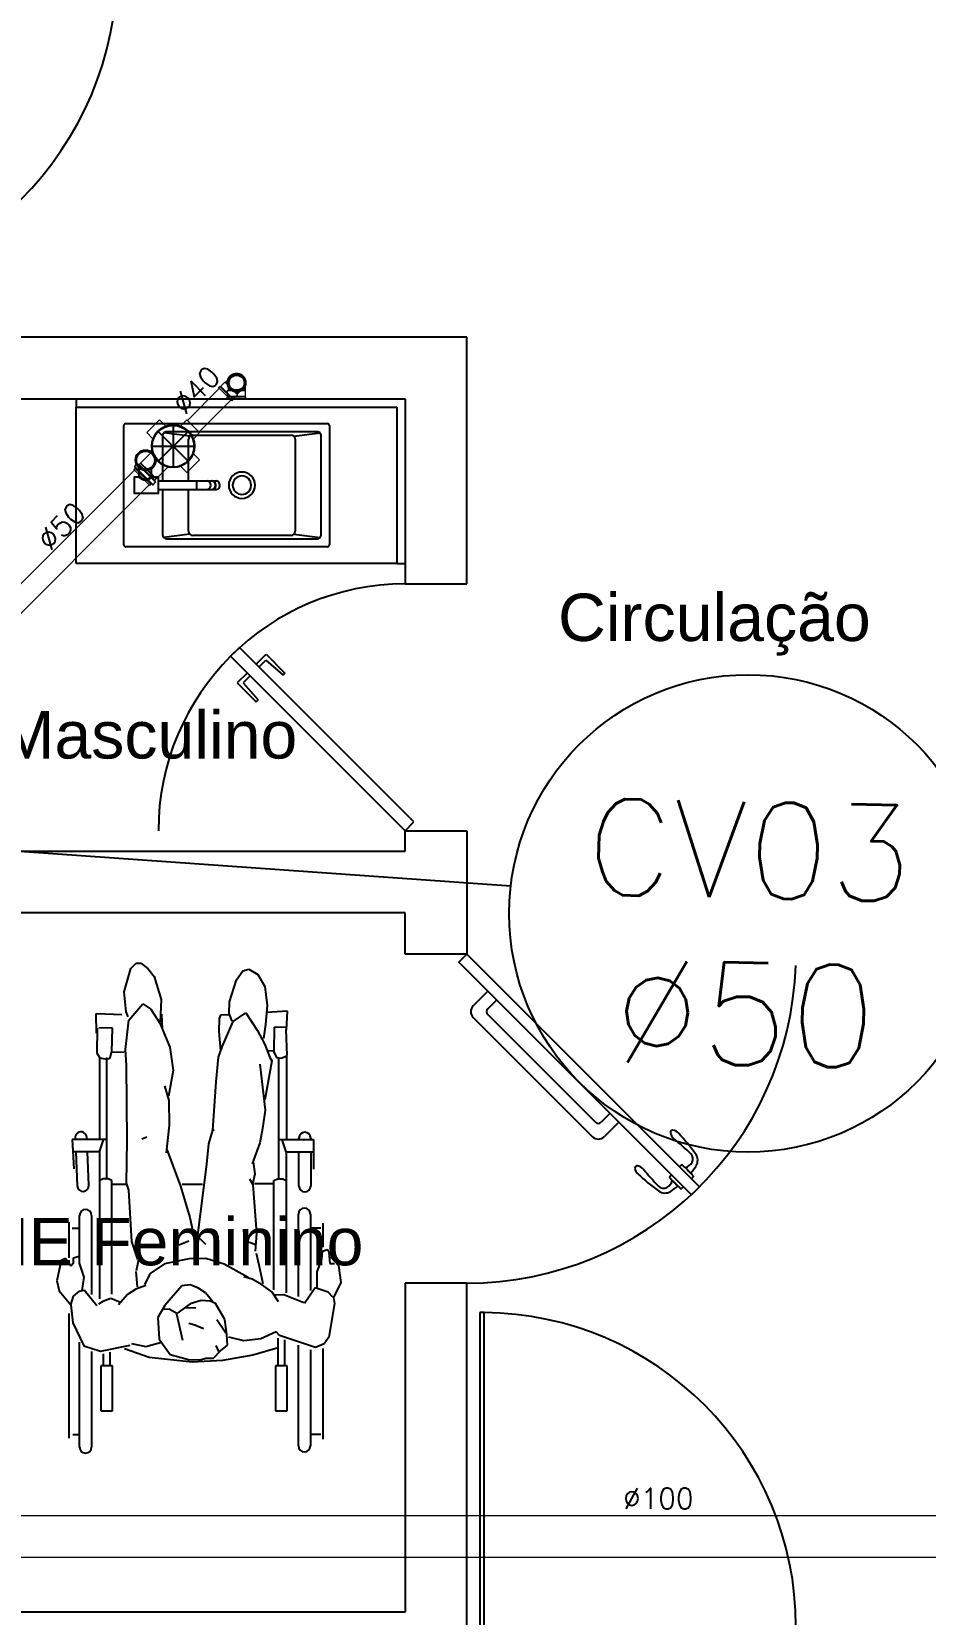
# Model space of a CAD drawing. Header units: millimetres. Extents: x 1573 to 2177, y 1587 to 1932.
# Drawn here: x 1896.83 to 1900.09, y 1903.77 to 1909.54 of the extents above; entities that cross this region are included whole.
import ezdxf
from ezdxf.enums import TextEntityAlignment as Align

# ---------------------------------------------------------------- set-up
doc = ezdxf.new("R2010")
doc.units = ezdxf.units.MM
doc.header["$LTSCALE"] = 0.03
for name, color, linetype in [('-HIDRO', 8, 'Continuous'), ('A-PEN-C', 4, 'Continuous'), ('Esgoto', 2, 'Continuous'), ('Texto-Tubos', 7, 'Continuous'), ('Tinterno', 9, 'Continuous')]:
    doc.layers.add(name, color=color, linetype=linetype)
doc.layers.add('TigreCad', color=2, linetype='Continuous', lineweight=13)
doc.styles.add('ARIAL', font='arial.ttf')
doc.styles.add('ROMANS', font='romans.shx', dxfattribs={"height": 0.1})
doc.styles.add('TCTUBOS-TXT', font='txt.shx')

# ---------------------------------------------------------------- blocks, each defined once
blk = doc.blocks.new('j9n40d')
at = {"layer": 'TigreCad'}
for p, q in [((0, 20.6), (9.8, 20.6)), ((9.8, 20.6), (17.8, 20.6)), ((19, 21.8), (17.8, 20.6)), ((34, 21.8), (19, 21.8)), ((19, -21.8), (19, 21.8)), ((35, 22.8), (34, 21.8)), ((35, 22.8), (35, -22.8)), ((39, 22.8), (35, 22.8)), ((39, 22.8), (39, -22.8)), ((0, -20.6), (9.8, -20.6)), ((9.8, -20.6), (17.8, -20.6)), ((19, -21.8), (17.8, -20.6)), ((34, -21.8), (19, -21.8)), ((35, -22.8), (34, -21.8)), ((39, -22.8), (35, -22.8))]:
    blk.add_line(p, q, dxfattribs=at)
for radius, start, end in [(22.8, 64.6232, 295.3768), (20.6, 90, 270)]:
    blk.add_arc((0, 0), radius, start, end, dxfattribs=at)
at = {"layer": 'Tinterno'}
for p, q in [((17.8, 20.6), (17.8, -20.6)), ((34, 21.8), (34, -21.8))]:
    blk.add_line(p, q, dxfattribs=at)
blk.add_arc((0, 0), 21.8, 70.9009, 289.0991, dxfattribs=at)
blk = doc.blocks.new('j9n40s')
at = {"layer": 'TigreCad'}
for p, q in [((9.8, 20.6), (17.8, 20.6)), ((19, 21.8), (17.8, 20.6)), ((17.8, 20.6), (17.8, 14.3)), ((19, 12.6), (19, 21.8)), ((34, 21.8), (19, 21.8)), ((35, 22.8), (34, 21.8)), ((39, 22.8), (35, 22.8)), ((35, 22.8), (35, -22.8)), ((39, 22.8), (39, -22.8)), ((9.8, -20.6), (17.8, -20.6)), ((17.8, -20.6), (17.8, -14.3)), ((19, -21.8), (17.8, -20.6)), ((19, -12.6), (19, -21.8)), ((34, -21.8), (19, -21.8)), ((35, -22.8), (34, -21.8)), ((39, -22.8), (35, -22.8))]:
    blk.add_line(p, q, dxfattribs=at)
for radius in [22.8, 20]:
    blk.add_circle((0, 0), radius, dxfattribs=at)
at = {"layer": 'Tinterno'}
blk.add_line((34, 21.8), (34, -21.8), dxfattribs=at)
blk.add_circle((0, 0), 18.8, dxfattribs=at)
blk = doc.blocks.new('27120195p')
at = {"layer": 'TigreCad'}
for p, q in [((21.8, 68.8), (-21.8, 68.8)), ((-21.8, 49), (-21.8, 68.8)), ((21.8, 49), (21.8, 68.8)), ((-68.8, -21.8), (-68.8, 21.8)), ((-49, 21.8), (-68.8, 21.8)), ((45.3, 27.1), (84.9, 27.1)), ((85.2, 27.3), (84.9, 27.1)), ((89.7, 27.3), (85.2, 27.3)), ((91, 30.9), (90.7, 28.3)), ((100.7, 31.8), (92, 31.8)), ((92, -30.8), (92, 30.8)), ((100.7, 30.8), (100.7, -30.8)), ((101.7, 31.1), (102.5, 28.1)), ((107.8, 27.3), (103.4, 27.3)), ((107.8, -27.4), (107.8, 27.3)), ((-49, -21.8), (-68.8, -21.8)), ((45.3, -27.2), (84.9, -27.2)), ((85.2, -27.4), (84.9, -27.2)), ((89.7, -27.4), (85.2, -27.4)), ((91, -30.9), (90.7, -28.3)), ((100.7, -31.8), (92, -31.8)), ((101.7, -31.1), (102.5, -28.1)), ((107.8, -27.4), (103.4, -27.4)), ((-21.8, -49), (-21.8, -68.8)), ((21.8, -68.8), (-21.8, -68.8)), ((21.8, -49), (21.8, -68.8))]:
    blk.add_line(p, q, dxfattribs=at)
blk.add_circle((0, 0), 52.8, dxfattribs=at)
for centre, radius, start, end in [((-23.3, 49), 1.5, 295.4103, 0), ((23.3, 49), 1.5, 180, 244.5897), ((-49, 23.3), 1.5, 270, 334.5897), ((89.7, 28.4), 1, 270, 355), ((92, 30.8), 1, 90, 175), ((100.7, 30.8), 1, 15, 90), ((103.4, 28.4), 1, 195, 270), ((-49, -23.3), 1.5, 25.4103, 90), ((89.7, -28.4), 1, 5, 90), ((92, -30.8), 1, 185, 270), ((100.7, -30.8), 1, 270, 345), ((103.4, -28.4), 1, 90, 165), ((-23.3, -49), 1.5, 0, 64.5897), ((23.3, -49), 1.5, 115.4103, 180)]:
    blk.add_arc(centre, radius, start, end, dxfattribs=at)
at = {"layer": 'Tinterno'}
for p, q in [((84.9, 27.1), (84.9, 0)), ((84.9, -27.2), (84.9, 0)), ((85.2, 27.3), (85.2, 0)), ((85.2, -27.4), (85.2, 0)), ((90.7, 27.3), (90.7, -27.4)), ((102.7, 27.3), (102.7, -27.4))]:
    blk.add_line(p, q, dxfattribs=at)
blk.add_circle((0, 0), 50.8, dxfattribs=at)

msp = doc.modelspace()

# ---------------------------------------------------------------- linework, layer by layer
at = {"layer": '-HIDRO'}
for p, q in [((1898.4164, 1908.4307), (1895.9422, 1908.4307)), ((1898.4164, 1907.531), (1898.4164, 1908.4307)), ((1895.9422, 1908.2058), (1898.1915, 1908.2058)), ((1896.9918, 1908.2058), (1896.9918, 1908.1758)), ((1898.1915, 1908.2058), (1898.1915, 1907.531)), ((1896.9918, 1908.1758), (1898.1615, 1908.1758)), ((1898.1615, 1908.1758), (1898.1615, 1907.606)), ((1897.1658, 1907.6734), (1897.1658, 1908.1083)), ((1897.1733, 1908.1158), (1897.9081, 1908.1158)), ((1897.4065, 1908.0694), (1897.3115, 1908.0814)), ((1897.8706, 1908.0858), (1897.3221, 1908.0858)), ((1897.7861, 1908.0694), (1897.8812, 1908.0814)), ((1897.9156, 1908.1083), (1897.9156, 1907.6734)), ((1897.3071, 1908.0708), (1897.3071, 1907.9064)), ((1897.3457, 1908.0329), (1897.3457, 1908.0329)), ((1897.4021, 1907.9064), (1897.4021, 1908.0588)), ((1897.4171, 1908.0738), (1897.7755, 1908.0738)), ((1897.7905, 1908.0588), (1897.7905, 1907.7229)), ((1897.8856, 1907.7109), (1897.8856, 1908.0708)), ((1897.2219, 1907.9243), (1897.2219, 1907.9533)), ((1897.2671, 1907.9233), (1897.2671, 1907.9521)), ((1897.3071, 1907.8754), (1897.3071, 1907.7109)), ((1897.4021, 1907.7229), (1897.4021, 1907.8754)), ((1897.4065, 1907.7123), (1897.3115, 1907.7003)), ((1897.3221, 1907.6959), (1897.8706, 1907.6959)), ((1897.5963, 1907.7079), (1897.4171, 1907.7079)), ((1897.7755, 1907.7079), (1897.5963, 1907.7079)), ((1897.7861, 1907.7123), (1897.8812, 1907.7003)), ((1897.9081, 1907.6659), (1897.1733, 1907.6659)), ((1898.1615, 1907.606), (1898.1915, 1907.606)), ((1898.1915, 1907.531), (1898.4164, 1907.531)), ((1897.5871, 1907.2993), (1897.5553, 1907.2675)), ((1898.2233, 1906.6631), (1897.5871, 1907.2993)), ((1897.648, 1907.2384), (1897.6844, 1907.2748)), ((1897.6844, 1907.2748), (1897.7534, 1907.2058)), ((1897.5553, 1907.2675), (1898.1915, 1906.6313)), ((1897.6586, 1907.2278), (1897.6838, 1907.253)), ((1897.6838, 1907.253), (1897.7464, 1907.1988)), ((1897.6162, 1907.2066), (1897.5797, 1907.1701)), ((1897.5797, 1907.1701), (1897.6487, 1907.1012)), ((1897.6268, 1907.196), (1897.6016, 1907.1707)), ((1897.6016, 1907.1707), (1897.6557, 1907.1081)), ((1897.7534, 1907.2058), (1897.7464, 1907.1988)), ((1897.6487, 1907.1012), (1897.6557, 1907.1081)), ((1898.1915, 1906.6313), (1898.2233, 1906.6631)), ((1898.1915, 1906.5563), (1898.1915, 1906.6313)), ((1898.1915, 1906.6313), (1898.4164, 1906.6313)), ((1898.4164, 1906.6313), (1898.4164, 1906.1814)), ((1895.9422, 1906.5563), (1898.1915, 1906.5563)), ((1898.1915, 1906.3314), (1895.9422, 1906.3314)), ((1898.1915, 1906.1814), (1898.1915, 1906.3314)), ((1898.4164, 1906.1814), (1898.1915, 1906.1814)), ((1897.1677, 1906.0443), (1897.1915, 1906.1293)), ((1897.1915, 1906.1293), (1897.211, 1906.1481)), ((1897.211, 1906.1481), (1897.2276, 1906.1488)), ((1897.2276, 1906.1488), (1897.254, 1906.1286)), ((1897.254, 1906.1286), (1897.2767, 1906.0998)), ((1897.5766, 1906.0878), (1897.5995, 1906.1201)), ((1897.5995, 1906.1201), (1897.6214, 1906.1258)), ((1897.6214, 1906.1258), (1897.6549, 1906.1066)), ((1897.2767, 1906.0998), (1897.3022, 1906.0158)), ((1897.5506, 1906.0067), (1897.5766, 1906.0878)), ((1897.6549, 1906.1066), (1897.6795, 1906.0631)), ((1897.6795, 1906.0631), (1897.6884, 1905.9935)), ((1897.1746, 1905.971), (1897.1677, 1906.0443)), ((1897.3022, 1906.0158), (1897.2982, 1905.934)), ((1897.5494, 1905.9647), (1897.5506, 1906.0067)), ((1898.4927, 1906.0457), (1898.4397, 1905.9927)), ((1898.4927, 1906.0457), (1898.4397, 1905.9927)), ((1898.5245, 1906.0139), (1898.4927, 1905.9821)), ((1898.5245, 1906.0139), (1898.4927, 1905.9821)), ((1897.0645, 1905.9647), (1897.0655, 1905.8925)), ((1897.0661, 1905.9649), (1897.1585, 1905.9612)), ((1897.1823, 1905.9528), (1897.1746, 1905.971)), ((1897.1845, 1905.9409), (1897.2348, 1905.9996)), ((1897.2348, 1905.9996), (1897.2646, 1905.9804)), ((1897.2646, 1905.9804), (1897.2967, 1905.9296)), ((1897.3032, 1905.9625), (1897.3059, 1905.9078)), ((1897.5133, 1905.9469), (1897.5126, 1905.8993)), ((1897.5186, 1905.9582), (1897.5133, 1905.9469)), ((1897.5513, 1905.9602), (1897.5186, 1905.9582)), ((1897.5612, 1905.9373), (1897.5494, 1905.9647)), ((1897.5645, 1905.9361), (1897.6102, 1905.9676)), ((1897.6102, 1905.9676), (1897.6521, 1905.9045)), ((1897.6884, 1905.9935), (1897.6826, 1905.9251)), ((1897.7623, 1905.9731), (1897.6862, 1905.9685)), ((1897.759, 1905.9042), (1897.7623, 1905.9731)), ((1898.4397, 1905.9502), (1898.8745, 1905.5155)), ((1898.4397, 1905.9502), (1898.8745, 1905.5155)), ((1898.4927, 1905.9609), (1898.8851, 1905.5685)), ((1898.4927, 1905.9609), (1898.8851, 1905.5685)), ((1897.0686, 1905.911), (1897.0673, 1905.8198)), ((1897.1236, 1905.9121), (1897.0744, 1905.9118)), ((1897.1236, 1905.9121), (1897.1207, 1905.8243)), ((1897.1724, 1905.8329), (1897.1845, 1905.9409)), ((1897.2967, 1905.9296), (1897.3338, 1905.8423)), ((1897.5126, 1905.8993), (1897.5178, 1905.8298)), ((1897.5249, 1905.8429), (1897.5645, 1905.9361)), ((1897.6521, 1905.9045), (1897.6805, 1905.8516)), ((1897.6826, 1905.9251), (1897.6748, 1905.8735)), ((1897.7141, 1905.9152), (1897.7126, 1905.8251)), ((1897.7141, 1905.9152), (1897.7592, 1905.916)), ((1897.7611, 1905.8117), (1897.758, 1905.9066)), ((1897.1753, 1905.7763), (1897.1724, 1905.8329)), ((1897.3338, 1905.8423), (1897.3456, 1905.7573)), ((1897.511, 1905.8059), (1897.5249, 1905.8429)), ((1897.6805, 1905.8516), (1897.6984, 1905.8043)), ((1897.6921, 1905.8283), (1897.7104, 1905.8303)), ((1897.0673, 1905.8198), (1897.0784, 1905.8033)), ((1897.077, 1905.8072), (1897.077, 1905.5051)), ((1897.0784, 1905.8033), (1897.1034, 1905.798)), ((1897.1041, 1905.3632), (1897.1041, 1905.8039)), ((1897.105, 1905.7984), (1897.1156, 1905.8025)), ((1897.1156, 1905.8025), (1897.1207, 1905.8243)), ((1897.1226, 1905.8243), (1897.1668, 1905.8255)), ((1897.1777, 1905.5009), (1897.1753, 1905.7763)), ((1897.502, 1905.7154), (1897.511, 1905.8059)), ((1897.6622, 1905.7798), (1897.6806, 1905.6128)), ((1897.706, 1905.7918), (1897.6798, 1905.6496)), ((1897.6984, 1905.8043), (1897.706, 1905.7918)), ((1897.7126, 1905.8251), (1897.722, 1905.8048)), ((1897.722, 1905.8048), (1897.7404, 1905.8015)), ((1897.7314, 1905.3632), (1897.7314, 1905.8039)), ((1897.7404, 1905.8015), (1897.7611, 1905.8117)), ((1897.7586, 1905.8072), (1897.7586, 1905.5051)), ((1897.3456, 1905.7573), (1897.3284, 1905.6638)), ((1897.4905, 1905.5393), (1897.502, 1905.7154)), ((1897.3144, 1905.7011), (1897.3306, 1905.6477)), ((1897.3306, 1905.6477), (1897.3308, 1905.5573)), ((1897.6806, 1905.6128), (1897.6711, 1905.5449)), ((1898.9381, 1905.6003), (1898.9063, 1905.5685)), ((1898.9381, 1905.6003), (1898.9063, 1905.5685)), ((1897.3308, 1905.5573), (1897.3206, 1905.4572)), ((1897.4756, 1905.4891), (1897.4905, 1905.5393)), ((1897.4905, 1905.5393), (1897.4957, 1905.5422)), ((1897.6711, 1905.5449), (1897.6612, 1905.4933)), ((1898.9699, 1905.5685), (1898.9169, 1905.5155)), ((1898.9699, 1905.5685), (1898.9169, 1905.5155)), ((1896.9777, 1905.5051), (1896.9835, 1905.3978)), ((1897.1045, 1905.5051), (1896.9778, 1905.5051)), ((1896.9881, 1905.511), (1896.9884, 1905.5052)), ((1897.031, 1905.5051), (1897.0307, 1905.5129)), ((1897.0776, 1905.4605), (1897.0922, 1905.5043)), ((1897.1759, 1905.346), (1897.1777, 1905.5009)), ((1897.2311, 1905.5073), (1897.2493, 1905.5151)), ((1897.4683, 1905.4155), (1897.4756, 1905.4891)), ((1897.6612, 1905.4933), (1897.6335, 1905.4171)), ((1897.731, 1905.5051), (1897.8578, 1905.5051)), ((1897.7579, 1905.4605), (1897.7433, 1905.5043)), ((1897.8045, 1905.5066), (1897.8045, 1905.5104)), ((1897.8471, 1905.5104), (1897.8471, 1905.5046)), ((1897.8578, 1905.5051), (1897.857, 1905.3976)), ((1897.0772, 1905.4602), (1896.9801, 1905.4602)), ((1896.9905, 1905.4602), (1896.9963, 1905.3363)), ((1897.0388, 1905.3383), (1897.0331, 1905.4599)), ((1897.0772, 1905.4602), (1897.0772, 1904.9246)), ((1897.3231, 1905.4684), (1897.3724, 1905.3357)), ((1897.6371, 1905.4245), (1897.6433, 1905.3806)), ((1897.7583, 1905.4602), (1897.8574, 1905.4602)), ((1897.7583, 1905.4602), (1897.7583, 1904.946)), ((1897.8045, 1905.3356), (1897.8045, 1905.4574)), ((1897.8471, 1905.4602), (1897.8471, 1905.3356)), ((1897.4342, 1905.1471), (1897.4683, 1905.4155)), ((1897.6433, 1905.3806), (1897.6352, 1905.3416)), ((1899.1625, 1905.3759), (1899.1551, 1905.3682)), ((1899.2056, 1905.3328), (1899.1625, 1905.3759)), ((1899.1922, 1905.4056), (1899.1999, 1905.413)), ((1899.2353, 1905.3625), (1899.1922, 1905.4056)), ((1899.2129, 1905.4022), (1899.2319, 1905.3831)), ((1899.2313, 1905.3837), (1899.2135, 1905.4015)), ((1899.2313, 1905.3837), (1899.2135, 1905.4015)), ((1899.2427, 1905.3701), (1899.2353, 1905.3625)), ((1897.0904, 1905.3624), (1897.0772, 1905.3555)), ((1897.1091, 1905.3624), (1897.0904, 1905.3624)), ((1897.1223, 1905.3555), (1897.1091, 1905.3624)), ((1897.174, 1905.3411), (1897.1222, 1905.3417)), ((1897.1223, 1904.9417), (1897.1223, 1905.3555)), ((1897.1839, 1905.3205), (1897.1759, 1905.346)), ((1897.1954, 1905.1334), (1897.1839, 1905.3205)), ((1897.3724, 1905.3357), (1897.4065, 1905.221)), ((1897.4531, 1905.3412), (1897.3781, 1905.3416)), ((1897.6238, 1905.3618), (1897.6368, 1905.3416)), ((1897.6368, 1905.3416), (1897.6502, 1905.164)), ((1897.7095, 1905.3442), (1897.6421, 1905.3432)), ((1897.7132, 1905.3555), (1897.7264, 1905.3624)), ((1897.7132, 1904.9567), (1897.7132, 1905.3555)), ((1897.7264, 1905.3624), (1897.7451, 1905.3624)), ((1897.7451, 1905.3624), (1897.7583, 1905.3555)), ((1899.166, 1905.3553), (1899.185, 1905.3362)), ((1899.1844, 1905.3368), (1899.1666, 1905.3546)), ((1899.1844, 1905.3368), (1899.1666, 1905.3546)), ((1899.198, 1905.3254), (1899.2056, 1905.3328)), ((1896.9653, 1905.2039), (1896.9653, 1905.0744)), ((1897.0045, 1905.0525), (1897.0045, 1905.2286)), ((1897.0483, 1905.2286), (1897.0483, 1904.9396)), ((1897.4065, 1905.221), (1897.4228, 1905.1479)), ((1897.8021, 1904.9332), (1897.8021, 1905.2332)), ((1897.8459, 1905.2332), (1897.8459, 1904.9546)), ((1897.8919, 1905.1997), (1897.8919, 1905.1128)), ((1897.0056, 1905.1811), (1896.9778, 1905.1811)), ((1897.3662, 1905.1209), (1897.4026, 1905.1364)), ((1897.4434, 1905.1447), (1897.4634, 1905.1243)), ((1897.6502, 1905.164), (1897.6444, 1905.0977)), ((1897.8841, 1905.1823), (1897.848, 1905.1823)), ((1897.0042, 1905.0787), (1896.9812, 1905.073)), ((1897.2173, 1905.0673), (1897.1954, 1905.1334)), ((1897.2124, 1905.0272), (1897.2237, 1905.0863)), ((1897.6237, 1905.1302), (1897.6106, 1905.1264)), ((1897.6454, 1905.1214), (1897.6237, 1905.1302)), ((1897.6482, 1905.0905), (1897.6581, 1905.0482)), ((1897.8876, 1905.0696), (1897.8897, 1905.0977)), ((1897.8897, 1905.0977), (1897.9074, 1905.1039)), ((1897.9134, 1905.0954), (1897.9074, 1905.1039)), ((1897.9134, 1905.0954), (1897.9175, 1905.0532)), ((1897.9199, 1905.0772), (1897.9481, 1905.046)), ((1896.9377, 1905.0636), (1896.9213, 1904.9905)), ((1896.9538, 1905.0713), (1896.9377, 1905.0636)), ((1896.9728, 1905.0439), (1896.9538, 1905.0713)), ((1896.9816, 1905.0538), (1896.9728, 1905.0439)), ((1896.9812, 1905.073), (1896.9816, 1905.0538)), ((1897.0214, 1905.003), (1897.0039, 1905.0541)), ((1897.2153, 1904.9685), (1897.2104, 1905.0235)), ((1897.3148, 1905.0515), (1897.262, 1905.0173)), ((1897.4041, 1905.0703), (1897.3148, 1905.0515)), ((1897.4649, 1905.0717), (1897.4041, 1905.0703)), ((1897.5315, 1905.0511), (1897.4649, 1905.0717)), ((1897.6187, 1905.0017), (1897.5315, 1905.0511)), ((1897.6581, 1905.0482), (1897.6727, 1904.9808)), ((1897.8704, 1905.0226), (1897.8876, 1905.0696)), ((1897.8713, 1904.9635), (1897.8704, 1905.0226)), ((1897.9175, 1905.0532), (1897.9334, 1905.0528)), ((1897.9481, 1905.046), (1897.9568, 1904.9838)), ((1896.9213, 1904.9905), (1896.9307, 1904.9532)), ((1897.0144, 1904.9546), (1897.0214, 1905.003)), ((1897.2467, 1904.9729), (1897.2103, 1904.9595)), ((1897.262, 1905.0173), (1897.2409, 1904.9764)), ((1897.3778, 1904.9718), (1897.3149, 1904.8997)), ((1897.4083, 1904.9749), (1897.3778, 1904.9718)), ((1897.4358, 1904.9645), (1897.4083, 1904.9749)), ((1897.464, 1904.9468), (1897.4358, 1904.9645)), ((1897.6335, 1904.9962), (1897.6039, 1905.005)), ((1897.6707, 1904.975), (1897.6335, 1904.9962)), ((1897.7065, 1904.9485), (1897.6707, 1904.975)), ((1897.8633, 1904.965), (1897.8244, 1904.9073)), ((1897.9111, 1904.9484), (1897.8633, 1904.965)), ((1897.9568, 1904.9838), (1897.9302, 1904.9297)), ((1898.4164, 1904.9818), (1898.1915, 1904.9818)), ((1898.1915, 1904.9818), (1898.1915, 1903.7822)), ((1898.4164, 1903.5572), (1898.4164, 1904.9818)), ((1896.9307, 1904.9532), (1896.9722, 1904.9027)), ((1896.9722, 1904.9027), (1896.9826, 1904.9339)), ((1896.9826, 1904.9339), (1897.004, 1904.9521)), ((1897.004, 1904.9521), (1897.0218, 1904.9555)), ((1897.0678, 1904.8991), (1897.0218, 1904.9555)), ((1897.0895, 1904.9143), (1897.0735, 1904.905)), ((1897.1187, 1904.9259), (1897.0895, 1904.9143)), ((1897.1542, 1904.9105), (1897.1187, 1904.9259)), ((1897.1792, 1904.9404), (1897.147, 1904.903)), ((1897.2103, 1904.9595), (1897.1792, 1904.9404)), ((1897.4077, 1904.9067), (1897.3592, 1904.871)), ((1897.4479, 1904.9186), (1897.4077, 1904.9067)), ((1897.481, 1904.9157), (1897.4479, 1904.9186)), ((1897.49, 1904.9133), (1897.464, 1904.9468)), ((1897.4996, 1904.9072), (1897.481, 1904.9157)), ((1897.5339, 1904.8491), (1897.4996, 1904.9072)), ((1897.7293, 1904.9139), (1897.7065, 1904.9485)), ((1897.7487, 1904.9384), (1897.7151, 1904.9383)), ((1897.8225, 1904.9097), (1897.7487, 1904.9384)), ((1897.9282, 1904.9307), (1897.9111, 1904.9484)), ((1897.9344, 1904.9077), (1897.9135, 1904.7844)), ((1897.9302, 1904.9297), (1897.9344, 1904.9077)), ((1896.9653, 1904.8708), (1896.9653, 1904.4168)), ((1896.9722, 1904.9027), (1896.9795, 1904.8368)), ((1897.3149, 1904.8997), (1897.2897, 1904.8563)), ((1897.2897, 1904.8563), (1897.2952, 1904.7777)), ((1897.3317, 1904.8871), (1897.3119, 1904.8851)), ((1897.3592, 1904.871), (1897.3317, 1904.8871)), ((1897.3585, 1904.8697), (1897.3801, 1904.774)), ((1897.4286, 1904.8909), (1897.3883, 1904.8912)), ((1897.5046, 1904.8496), (1897.5382, 1904.8009)), ((1897.5409, 1904.7942), (1897.5339, 1904.8491)), ((1896.9795, 1904.8368), (1897.0197, 1904.7532)), ((1897.4242, 1904.8283), (1897.4035, 1904.8343)), ((1897.456, 1904.8147), (1897.4242, 1904.8283)), ((1897.5434, 1904.7554), (1897.5409, 1904.7942)), ((1897.7207, 1904.8035), (1897.665, 1904.7782)), ((1897.7336, 1904.7912), (1897.7207, 1904.8035)), ((1897.8645, 1904.7466), (1897.7336, 1904.7912)), ((1897.0045, 1904.3837), (1897.0045, 1904.7664)), ((1897.0197, 1904.7532), (1897.081, 1904.7341)), ((1897.0483, 1904.7321), (1897.0483, 1904.3837)), ((1897.081, 1904.7341), (1897.1891, 1904.7549)), ((1897.2578, 1904.7107), (1897.169, 1904.7418)), ((1897.1943, 1904.7611), (1897.2459, 1904.7509)), ((1897.2459, 1904.7509), (1897.3027, 1904.7668)), ((1897.2952, 1904.7777), (1897.3347, 1904.7214)), ((1897.493, 1904.7086), (1897.5181, 1904.7349)), ((1897.5124, 1904.7328), (1897.503, 1904.7545)), ((1897.5181, 1904.7349), (1897.5434, 1904.7554)), ((1897.6039, 1904.7715), (1897.5485, 1904.7849)), ((1897.665, 1904.7782), (1897.6039, 1904.7715)), ((1897.7283, 1904.7463), (1897.636, 1904.7192)), ((1897.7283, 1904.6807), (1897.7283, 1904.7813)), ((1897.7529, 1904.6797), (1897.7529, 1904.7749)), ((1897.8021, 1904.3883), (1897.8021, 1904.7557)), ((1897.8459, 1904.7385), (1897.8459, 1904.3883)), ((1897.8957, 1904.7599), (1897.8645, 1904.7466)), ((1897.8919, 1904.7428), (1897.8919, 1904.4125)), ((1897.9135, 1904.7844), (1897.8957, 1904.7599)), ((1897.0827, 1904.6797), (1897.0827, 1904.516)), ((1897.1248, 1904.6797), (1897.0827, 1904.6797)), ((1897.0917, 1904.6807), (1897.0917, 1904.7236)), ((1897.1162, 1904.6797), (1897.1162, 1904.73)), ((1897.1248, 1904.516), (1897.1248, 1904.6797)), ((1897.4146, 1904.6938), (1897.2578, 1904.7107)), ((1897.3347, 1904.7214), (1897.4013, 1904.7029)), ((1897.4013, 1904.7029), (1897.4438, 1904.7018)), ((1897.5262, 1904.6999), (1897.4146, 1904.6938)), ((1897.4438, 1904.7018), (1897.4648, 1904.7082)), ((1897.4648, 1904.7082), (1897.493, 1904.7086)), ((1897.636, 1904.7192), (1897.5262, 1904.6999)), ((1897.7194, 1904.6797), (1897.7194, 1904.516)), ((1897.7615, 1904.6797), (1897.7194, 1904.6797)), ((1897.7615, 1904.516), (1897.7615, 1904.6797)), ((1897.0827, 1904.516), (1897.1248, 1904.516)), ((1897.7194, 1904.516), (1897.7615, 1904.516)), ((1896.9795, 1904.4295), (1897.0033, 1904.4295)), ((1897.8841, 1904.4292), (1897.848, 1904.4292)), ((1898.1915, 1903.7822), (1895.9422, 1903.7822))]:
    msp.add_line(p, q, dxfattribs=at)
at = {"layer": '-HIDRO', "linetype": 'Continuous'}
for p, q in [((1896.9918, 1907.606), (1896.9918, 1908.1758)), ((1898.1615, 1907.606), (1896.9918, 1907.606))]:
    msp.add_line(p, q, dxfattribs=at)
at = {"layer": '-HIDRO'}
msp.add_lwpolyline([(1897.2695, 1907.9209), (1897.2911, 1907.9209), (1897.2911, 1907.8608), (1897.2053, 1907.8608), (1897.2053, 1907.9209), (1897.2195, 1907.9209), (1897.2212, 1907.9197), (1897.2227, 1907.9187), (1897.2241, 1907.9177), (1897.2257, 1907.9167), (1897.2268, 1907.916), (1897.2281, 1907.9153), (1897.2294, 1907.9146), (1897.23, 1907.9142), (1897.2307, 1907.9139), (1897.2314, 1907.9135), (1897.2321, 1907.9132), (1897.2329, 1907.9128), (1897.2336, 1907.9125), (1897.2344, 1907.9122), (1897.2352, 1907.9119), (1897.236, 1907.9116), (1897.2368, 1907.9113), (1897.2376, 1907.911), (1897.2384, 1907.9108), (1897.2393, 1907.9106), (1897.2402, 1907.9104), (1897.2411, 1907.9103), (1897.242, 1907.9101), (1897.2429, 1907.91), (1897.2438, 1907.91), (1897.2447, 1907.91), (1897.2456, 1907.91), (1897.2465, 1907.9101), (1897.2474, 1907.9102), (1897.2483, 1907.9103), (1897.2492, 1907.9105), (1897.25, 1907.9107), (1897.2509, 1907.9109), (1897.2517, 1907.9111), (1897.2526, 1907.9114), (1897.2534, 1907.9117), (1897.2542, 1907.912), (1897.2549, 1907.9123), (1897.2557, 1907.9126), (1897.2565, 1907.9129), (1897.2572, 1907.9133), (1897.2579, 1907.9136), (1897.2586, 1907.914), (1897.2593, 1907.9143), (1897.2606, 1907.9151), (1897.2618, 1907.9158), (1897.263, 1907.9165), (1897.2641, 1907.9172), (1897.2656, 1907.9182), (1897.2665, 1907.9188, 0.006646)], format="xyb", close=True, dxfattribs=at)
for points in [[(1897.2195, 1907.9209, 0.414213), (1897.2219, 1907.9233)], [(1897.2671, 1907.9233, -0.006968), (1897.2644, 1907.921), (1897.264, 1907.9207), (1897.2627, 1907.9197), (1897.2617, 1907.9189), (1897.2607, 1907.9182), (1897.2596, 1907.9174), (1897.2585, 1907.9166), (1897.2579, 1907.9162), (1897.2572, 1907.9158), (1897.2566, 1907.9155), (1897.256, 1907.9151), (1897.2553, 1907.9147), (1897.2546, 1907.9143), (1897.2539, 1907.914), (1897.2532, 1907.9136), (1897.2525, 1907.9133), (1897.2518, 1907.913), (1897.251, 1907.9127), (1897.2503, 1907.9125), (1897.2495, 1907.9122), (1897.2487, 1907.912), (1897.2483, 1907.9119), (1897.2479, 1907.9119), (1897.2475, 1907.9118), (1897.2471, 1907.9117), (1897.2467, 1907.9117), (1897.2463, 1907.9116), (1897.2459, 1907.9116), (1897.2455, 1907.9115), (1897.2451, 1907.9115), (1897.2447, 1907.9115), (1897.2443, 1907.9115), (1897.2438, 1907.9115), (1897.2434, 1907.9115), (1897.243, 1907.9116), (1897.2426, 1907.9116), (1897.2422, 1907.9117), (1897.2418, 1907.9117), (1897.2414, 1907.9118), (1897.241, 1907.9119), (1897.2406, 1907.912), (1897.2398, 1907.9122), (1897.239, 1907.9124), (1897.2383, 1907.9126), (1897.2375, 1907.9129), (1897.2368, 1907.9132), (1897.2361, 1907.9135), (1897.2353, 1907.9139), (1897.2347, 1907.9142), (1897.234, 1907.9146), (1897.2333, 1907.915), (1897.2327, 1907.9153), (1897.232, 1907.9157), (1897.2314, 1907.9161), (1897.2308, 1907.9165), (1897.2302, 1907.9169), (1897.2291, 1907.9177), (1897.228, 1907.9184), (1897.227, 1907.9192), (1897.2261, 1907.9199), (1897.2248, 1907.9209), (1897.2235, 1907.922), (1897.2219, 1907.9233), (1897.2219, 1907.9243)], [(1897.2671, 1907.9233, 0.414213), (1897.2695, 1907.9209)]]:
    msp.add_lwpolyline(points, format="xyb", dxfattribs=at)
for points in [[(1897.2911, 1907.9064), (1897.4306, 1907.9064)], [(1897.4306, 1907.9064), (1897.4869, 1907.9064)], [(1897.4306, 1907.9064), (1897.4306, 1907.8754)], [(1897.4879, 1907.9063), (1897.5025, 1907.9063)], [(1897.2911, 1907.8754), (1897.4306, 1907.8754)], [(1897.4306, 1907.8754), (1897.4869, 1907.8754)], [(1897.4879, 1907.8754), (1897.5025, 1907.8754)]]:
    msp.add_lwpolyline(points, dxfattribs=at)
for points in [[(1898.4164, 1906.1814), (1898.3867, 1906.1517), (1899.235, 1905.3035), (1899.2647, 1905.3331)], [(1898.464, 1904.8741), (1898.4643, 1903.6745), (1898.4793, 1903.6745), (1898.479, 1904.8741)]]:
    msp.add_lwpolyline(points, close=True, dxfattribs=at)
for radius in [0.0369, 0.035, 0.0334]:
    msp.add_circle((1897.2453, 1907.9819), radius, dxfattribs=at)
for centre, radius, start, end in [((1895.9422, 1909.7803), 1.1996, 270, 0), ((1897.1733, 1908.1083), 0.0075, 89.99999, 180), ((1897.3221, 1908.0708), 0.015, 89.99999, 180), ((1897.8706, 1908.0708), 0.015, 44.99902, 89.99999), ((1897.8706, 1908.0708), 0.015, 360, 44.99902), ((1897.9081, 1908.1083), 0.0075, 360, 89.99999), ((1897.4171, 1908.0588), 0.015, 89.99999, 180), ((1897.7755, 1908.0588), 0.015, 360, 89.99999), ((1897.5963, 1907.8909), 0.048, 0, 180), ((1897.5963, 1907.8909), 0.0337, 0, 180), ((1897.5963, 1907.8909), 0.048, 180, 0), ((1897.5963, 1907.8909), 0.0337, 180, 0), ((1897.3221, 1907.7109), 0.015, 180, 270), ((1897.4171, 1907.7229), 0.015, 180, 270), ((1897.7755, 1907.7229), 0.015, 270, 360), ((1897.8706, 1907.7109), 0.015, 270, 315.00098), ((1897.8706, 1907.7109), 0.015, 315.00098, 359.9999), ((1897.1733, 1907.6734), 0.0075, 180, 270), ((1897.9081, 1907.6734), 0.0075, 270, 360), ((1898.1915, 1906.6313), 0.8997, 90, 180), ((1898.4164, 1906.1814), 1.1996, 270, 357.99424), ((1898.4609, 1905.9715), 0.03, 135, 225), ((1898.4609, 1905.9715), 0.03, 135, 225), ((1898.5033, 1905.9715), 0.015, 135, 225), ((1898.5033, 1905.9715), 0.015, 135, 225), ((1898.8957, 1905.5791), 0.015, 225, 315), ((1898.8957, 1905.5791), 0.015, 225, 315), ((1899.1665, 1905.5313), 0.00769, 82.34681, 188.57044), ((1899.1629, 1905.5044), 0.0349, 43.06522, 82.34681), ((1897.0094, 1905.5119), 0.0213, 2.66289, 182.66289), ((1897.8258, 1905.5104), 0.0213, 0, 180), ((1898.8957, 1905.5367), 0.03, 225, 315), ((1898.8957, 1905.5367), 0.03, 225, 315), ((1899.1946, 1905.5356), 0.0361, 188.57044, 226.25256), ((1899.1946, 1905.5356), 0.0361, 226.25256, 230.20587), ((1898.3903, 1904.57), 1.2206, 46.35676, 50.20587), ((1898.6093, 1904.987), 0.7926, 36.02437, 43.06522), ((1899.2152, 1905.4349), 0.0253, 330.56581, 46.35676), ((1899.2182, 1905.4297), 0.0398, 328.16482, 36.02437), ((1899.0368, 1905.4016), 0.00769, 81.42956, 187.65319), ((1899.0637, 1905.4052), 0.0349, 187.65319, 226.93478), ((1899.0325, 1905.3735), 0.0361, 43.74744, 81.42956), ((1899.5811, 1905.9588), 0.7926, 226.93478, 233.97563), ((1899.0325, 1905.3735), 0.0361, 39.79413, 43.74744), ((1899.9981, 1906.1778), 1.2206, 219.79413, 223.64324), ((1899.1558, 1905.3676), 0.00096, 136, 222.81377), ((1899.7201, 1905.8904), 0.7703, 222.81377, 227.18623), ((1899.2005, 1905.4123), 0.00096, 47.18623, 134), ((1898.6777, 1904.848), 0.7703, 42.81377, 47.18623), ((1899.1984, 1905.4444), 0.0447, 288.8676, 330.56581), ((1899.1267, 1905.4865), 0.1475, 315.49017, 328.16482), ((1899.242, 1905.3708), 0.00096, 316, 42.81377), ((1897.0175, 1905.3373), 0.0213, 182.66289, 2.66289), ((1897.8258, 1905.3356), 0.0213, 180, 0), ((1899.1332, 1905.3529), 0.0253, 223.64324, 299.43419), ((1899.1384, 1905.3499), 0.0398, 233.97563, 301.83518), ((1899.1237, 1905.3697), 0.0447, 299.43419, 341.1324), ((1899.0816, 1905.4414), 0.1475, 301.83518, 314.50983), ((1899.1973, 1905.3261), 0.00096, 227.18623, 314), ((1897.0264, 1905.2286), 0.0219, 0, 180), ((1897.824, 1905.2332), 0.0219, 0, 180), ((1898.4715, 1903.7297), 1.1445, 0.00089, 89.62253), ((1897.824, 1904.3883), 0.0219, 180, 0), ((1897.0264, 1904.3837), 0.0219, 180, 0)]:
    msp.add_arc(centre, radius, start, end, dxfattribs=at)
for centre, major_axis, start_param, end_param in [((1897.47, 1907.8909), (0, 0.0155), 3.141593, 6.283185), ((1897.4869, 1907.8909), (0, 0.0155), 3.141593, 6.283185), ((1897.4879, 1907.8909), (0, -0.0155), 3.141482, 3.144722), ((1897.4879, 1907.8909), (0, -0.0155), 2.188103, 3.141482), ((1897.5025, 1907.8909), (0, -0.0155), 2.188103, 3.141482), ((1897.4879, 1907.8909), (0, -0.0155), 6.280062, 6.283074), ((1897.4879, 1907.8909), (0, -0.0155), 6.283074, 8.471289), ((1897.4879, 1907.8909), (0, -0.0146), 0.961662, 2.178992), ((1897.5025, 1907.8909), (0, -0.0155), 6.283074, 8.471289)]:
    msp.add_ellipse(centre, major_axis=major_axis, ratio=0.866025, start_param=start_param, end_param=end_param, dxfattribs=at)
at = {"layer": 'A-PEN-C'}
msp.add_line((1896.4788, 1906.5789), (1898.5767, 1906.4305), dxfattribs=at)
msp.add_circle((1899.4412, 1906.3297), 0.8703, dxfattribs=at)
at = {"layer": 'Esgoto', "ltscale": 100}
for p, q in [((1897.3987, 1908.0859), (1897.2927, 1907.9799)), ((1897.2927, 1908.0859), (1897.3987, 1907.9799)), ((1897.3457, 1908.1079), (1897.3457, 1907.9579)), ((1897.2707, 1908.0329), (1897.4207, 1908.0329))]:
    msp.add_line(p, q, dxfattribs=at)
at = {"layer": 'TigreCad', "ltscale": 100}
for p, q in [((1897.5145, 1908.2441), (1897.3975, 1908.127)), ((1897.5569, 1908.2017), (1897.4399, 1908.0846)), ((1896.5602, 1907.3011), (1897.2045, 1907.9454)), ((1896.614, 1907.2474), (1897.2583, 1907.8917)), ((1895.3718, 1904.1344), (1900.6694, 1904.1344)), ((1895.3718, 1903.982), (1900.6694, 1903.982))]:
    msp.add_line(p, q, dxfattribs=at)

# ---------------------------------------------------------------- block references
at = {"layer": 'TigreCad', "ltscale": 100, "yscale": 0.00149965155, "zscale": 0.00149965155}
for name, p, xscale, rotation in [('j9n40s', (1897.5771, 1908.2642), 0.001499651550000001, 225), ('j9n40d', (1897.5771, 1908.2642), 0.00149965155, 270), ('27120195p', (1897.3457, 1908.0329), 0.00149965155, 224.999999999813)]:
    msp.add_blockref(name, p, dxfattribs=dict(at, xscale=xscale, rotation=rotation))

# ---------------------------------------------------------------- texts
at = {"style": 'ARIAL'}
for s, height, p in [('Circulação', 0.17275, (1899.3188, 1907.4092)), ('W.C. Masculino', 0.172745, (1896.9536, 1906.9808)), ('PNE Feminino', 0.172745, (1897.2616, 1905.1331))]:
    msp.add_text(s, height=height, dxfattribs=at).set_placement(p, align=Align.MIDDLE_CENTER)
at = {"layer": 'A-PEN-C', "style": 'ROMANS'}
for s, height, p in [('CV03', 0.35092, (1899.4424, 1906.3853)), ('%%C50', 0.37394, (1899.4266, 1905.7761))]:
    msp.add_text(s, height=height, rotation=358.71075, dxfattribs=at).set_placement(p, align=Align.CENTER)
at = {"layer": 'Texto-Tubos', "ltscale": 100, "style": 'TCTUBOS-TXT'}
for s, p in [('%%C40', (1897.456, 1908.2115)), ('%%C50', (1896.9652, 1907.715))]:
    msp.add_text(s, height=0.07498, rotation=45, dxfattribs=at).set_placement(p, align=Align.CENTER)
msp.add_text('%%C100', height=0.07498, dxfattribs=at).set_placement((1899.1144, 1904.1586), align=Align.CENTER)

doc.saveas('drawing.dxf')
